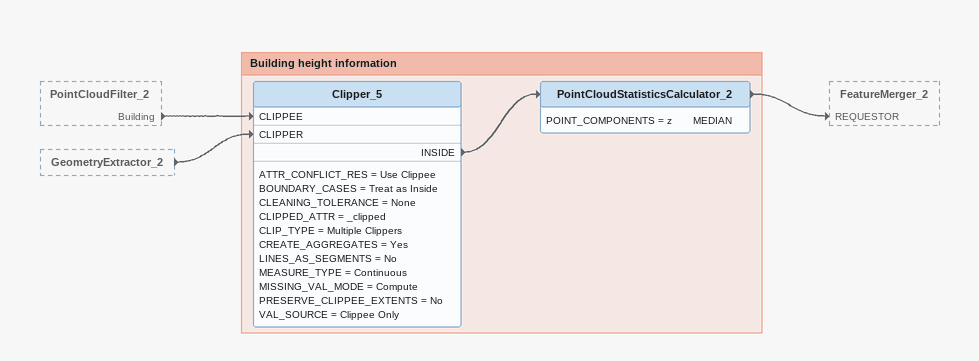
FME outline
PointCloudFilter_2 [outside]
    Building -> Clipper_5 [CLIPPEE]
GeometryExtractor_2 [outside]
    -> Clipper_5 [CLIPPER]

Bookmark: Building height information
Clipper_5
    ATTR_CONFLICT_RES = Use Clippee
    BOUNDARY_CASES = Treat as Inside
    CLEANING_TOLERANCE = None
    CLIPPED_ATTR = _clipped
    CLIP_TYPE = Multiple Clippers
    CREATE_AGGREGATES = Yes
    LINES_AS_SEGMENTS = No
    MEASURE_TYPE = Continuous
    MISSING_VAL_MODE = Compute
    PRESERVE_CLIPPEE_EXTENTS = No
    VAL_SOURCE = Clippee Only
    INSIDE -> PointCloudStatisticsCalculator_2
PointCloudStatisticsCalculator_2
    POINT_COMPONENTS = z       MEDIAN
    -> FeatureMerger_2 [REQUESTOR]
